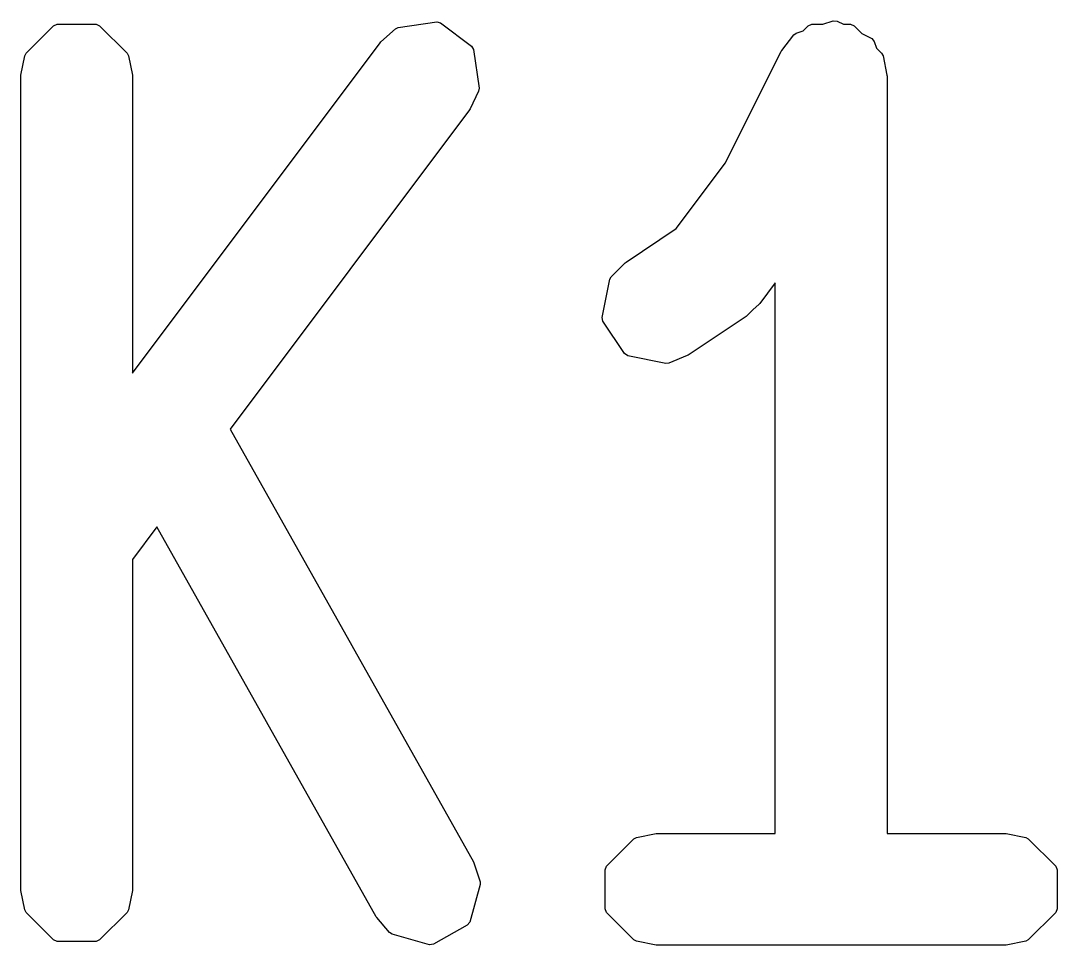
# Model space of a CAD drawing. Header units: millimetres. Extents: x 0 to 98, y 0 to 67.8.
# Drawn here: x 11.002 to 12.023, y 46.83 to 47.74 of the extents above; entities that cross this region are included whole.
import ezdxf

# ---------------------------------------------------------------- set-up
doc = ezdxf.new("R2010")
doc.units = ezdxf.units.MM
doc.layers.add('Edge.Cuts', color=254, linetype='CONTINUOUS', true_color=0xd0d2cd)

msp = doc.modelspace()

# ---------------------------------------------------------------- linework, layer by layer
at = {"layer": 'Edge.Cuts', "linetype": 'CONTINUOUS'}
for p, q in [((11.373818, 47.733079), (11.411702, 47.738491)), ((11.411702, 47.738491), (11.415409, 47.737541)), ((11.791694, 47.736299), (11.801964, 47.739722)), ((11.801964, 47.739722), (11.805781, 47.739451)), ((11.805781, 47.739451), (11.812085, 47.736299)), ((11.007413, 47.707775), (11.034473, 47.734835)), ((11.034473, 47.734835), (11.038009, 47.736299)), ((11.038009, 47.736299), (11.076277, 47.736299)), ((11.076277, 47.736299), (11.079813, 47.734835)), ((11.079813, 47.734835), (11.106873, 47.707775)), ((11.356662, 47.718828), (11.371187, 47.731852)), ((11.371187, 47.731852), (11.373818, 47.733079)), ((11.415409, 47.737541), (11.446024, 47.71458)), ((11.765658, 47.727621), (11.772346, 47.729851)), ((11.772346, 47.729851), (11.777331, 47.734835)), ((11.777331, 47.734835), (11.780866, 47.736299)), ((11.780866, 47.736299), (11.791694, 47.736299)), ((11.812085, 47.736299), (11.819134, 47.736299)), ((11.819134, 47.736299), (11.82267, 47.734835)), ((11.82267, 47.734835), (11.830327, 47.727178)), ((11.112143, 47.392963), (11.356, 47.718105)), ((11.356, 47.718105), (11.356662, 47.718828)), ((11.751329, 47.710532), (11.76329, 47.725944)), ((11.76329, 47.725944), (11.765658, 47.727621)), ((11.830327, 47.727178), (11.840009, 47.722337)), ((11.840009, 47.722337), (11.842516, 47.719446)), ((11.842516, 47.719446), (11.844744, 47.712761)), ((11.006045, 47.705214), (11.007413, 47.707775)), ((11.106873, 47.707775), (11.108241, 47.705214)), ((11.446024, 47.71458), (11.447974, 47.711287)), ((11.447974, 47.711287), (11.453386, 47.673403)), ((11.695882, 47.599856), (11.750807, 47.709702)), ((11.750807, 47.709702), (11.751329, 47.710532)), ((11.844744, 47.712761), (11.84973, 47.707775)), ((11.84973, 47.707775), (11.851098, 47.705214)), ((11.002239, 47.68608), (11.006045, 47.705214)), ((11.108241, 47.705214), (11.112047, 47.68608)), ((11.851098, 47.705214), (11.854904, 47.68608)), ((11.002143, 47.685105), (11.002239, 47.68608)), ((11.002143, 46.885105), (11.002143, 47.685105)), ((11.112047, 47.68608), (11.112143, 47.685105)), ((11.112143, 47.685105), (11.112143, 47.392963)), ((11.854904, 47.68608), (11.855, 47.685105)), ((11.855, 47.685105), (11.855, 46.940105)), ((11.452944, 47.670534), (11.444508, 47.652943)), ((11.453386, 47.673403), (11.452944, 47.670534)), ((11.444, 47.652105), (11.20838, 47.337947)), ((11.444508, 47.652943), (11.444, 47.652105)), ((11.647366, 47.535168), (11.695882, 47.599856)), ((11.598062, 47.502297), (11.647366, 47.535168)), ((11.583495, 47.487895), (11.597304, 47.501676)), ((11.597304, 47.501676), (11.598062, 47.502297)), ((11.574619, 47.447812), (11.582124, 47.485337)), ((11.582124, 47.485337), (11.583495, 47.487895)), ((11.745, 47.482011), (11.729714, 47.461629)), ((11.745, 46.940105), (11.745, 47.482011)), ((11.722857, 47.455354), (11.716981, 47.449487)), ((11.729052, 47.460906), (11.722857, 47.455354)), ((11.729714, 47.461629), (11.729052, 47.460906)), ((11.575362, 47.444058), (11.574619, 47.447812)), ((11.596589, 47.412217), (11.575362, 47.444058)), ((11.716222, 47.448866), (11.659079, 47.410771)), ((11.716981, 47.449487), (11.716222, 47.448866)), ((11.596589, 47.412216), (11.596589, 47.412217)), ((11.599768, 47.410087), (11.596589, 47.412216)), ((11.637293, 47.402582), (11.599768, 47.410087)), ((11.640182, 47.402864), (11.637293, 47.402582)), ((11.658214, 47.41031), (11.640182, 47.402864)), ((11.659079, 47.410771), (11.658214, 47.41031)), ((11.20838, 47.337947), (11.447937, 46.912069)), ((11.136261, 47.241788), (11.112143, 47.20963)), ((11.352063, 46.858141), (11.136261, 47.241788)), ((11.112143, 47.20963), (11.112143, 46.885105)), ((11.578841, 46.907775), (11.605901, 46.934835)), ((11.605901, 46.934835), (11.608462, 46.936203)), ((11.608462, 46.936203), (11.627596, 46.940009)), ((11.627596, 46.940009), (11.628571, 46.940105)), ((11.628571, 46.940105), (11.745, 46.940105)), ((11.855, 46.940105), (11.971428, 46.940105)), ((11.971428, 46.940105), (11.972403, 46.940009)), ((11.972403, 46.940009), (11.991537, 46.936203)), ((11.991537, 46.936203), (11.994098, 46.934835)), ((11.994098, 46.934835), (12.021158, 46.907775)), ((11.447937, 46.912069), (11.448331, 46.911172)), ((11.448331, 46.911172), (11.454394, 46.892629)), ((11.577377, 46.904239), (11.578841, 46.907775)), ((11.577377, 46.865971), (11.577377, 46.904239)), ((12.021158, 46.907775), (12.022622, 46.904239)), ((12.022622, 46.904239), (12.022622, 46.865971)), ((11.454394, 46.892629), (11.454457, 46.889727)), ((11.002239, 46.88413), (11.002143, 46.885105)), ((11.006045, 46.864996), (11.002239, 46.88413)), ((11.112047, 46.88413), (11.108241, 46.864996)), ((11.112143, 46.885105), (11.112047, 46.88413)), ((11.454457, 46.889727), (11.444139, 46.852876)), ((11.007413, 46.862435), (11.006045, 46.864996)), ((11.034473, 46.835375), (11.007413, 46.862435)), ((11.106873, 46.862435), (11.079813, 46.835375)), ((11.108241, 46.864996), (11.106873, 46.862435)), ((11.578841, 46.862435), (11.577377, 46.865971)), ((11.605901, 46.835375), (11.578841, 46.862435)), ((12.021158, 46.862435), (11.994098, 46.835375)), ((12.022622, 46.865971), (12.021158, 46.862435)), ((11.352625, 46.857338), (11.352063, 46.858141)), ((11.365323, 46.842527), (11.352625, 46.857338)), ((11.444139, 46.852876), (11.441775, 46.849866)), ((11.367771, 46.840966), (11.365323, 46.842527)), ((11.404622, 46.830648), (11.367771, 46.840966)), ((11.441775, 46.849866), (11.408421, 46.831105)), ((11.038009, 46.833911), (11.034473, 46.835375)), ((11.076277, 46.833911), (11.038009, 46.833911)), ((11.079813, 46.835375), (11.076277, 46.833911)), ((11.408421, 46.831105), (11.404622, 46.830648)), ((11.608462, 46.834007), (11.605901, 46.835375)), ((11.627596, 46.830201), (11.608462, 46.834007)), ((11.628571, 46.830105), (11.627596, 46.830201)), ((11.971428, 46.830105), (11.628571, 46.830105)), ((11.972403, 46.830201), (11.971428, 46.830105)), ((11.991537, 46.834007), (11.972403, 46.830201)), ((11.994098, 46.835375), (11.991537, 46.834007))]:
    msp.add_line(p, q, dxfattribs=at)

doc.saveas('drawing.dxf')
